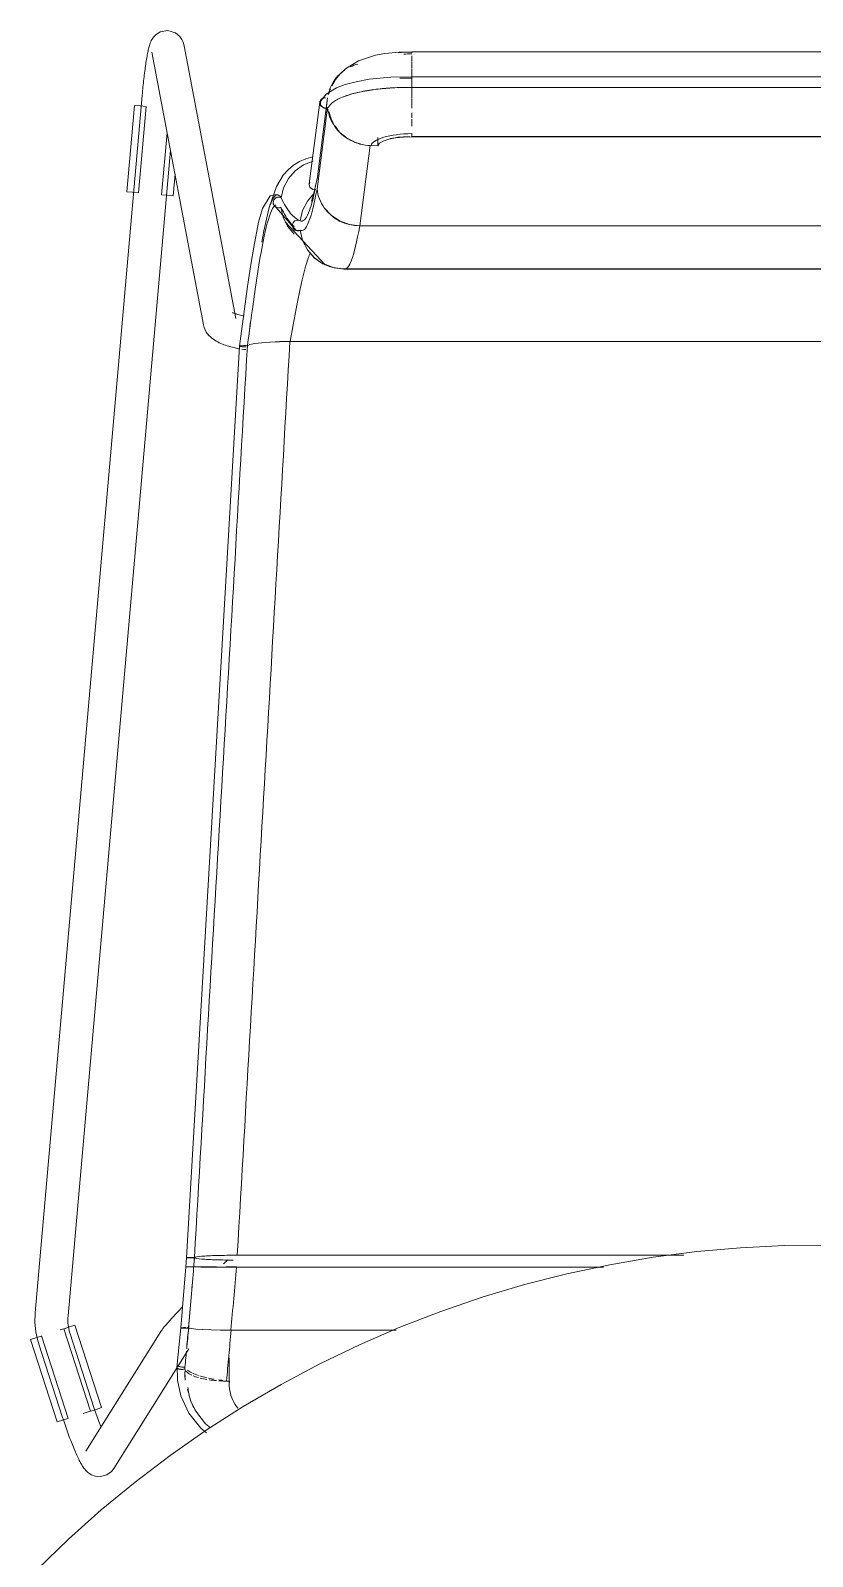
# Model space of a CAD drawing. Header units: millimetres. Extents: x 155927 to 326028, y -36033 to 97293.
# Drawn here: x 166794 to 167079, y 12592 to 13147 of the extents above; entities that cross this region are included whole.
import ezdxf

# ---------------------------------------------------------------- set-up
doc = ezdxf.new("R2010")
doc.units = ezdxf.units.MM
doc.header["$MEASUREMENT"] = 0
doc.layers.add('I-FURN', color=8, linetype='CONTINUOUS', lineweight=9)

msp = doc.modelspace()

# ---------------------------------------------------------------- linework, layer by layer
at = {"layer": 'I-FURN'}
for p, q in [((166844.16, 13147.44), (166841.4, 13146.96)), ((166846.91, 13146.61), (166844.16, 13147.44)), ((166837.46, 13142.04), (166837.35, 13141.65)), ((166837.59, 13142.44), (166837.46, 13142.04)), ((166837.73, 13142.84), (166837.59, 13142.44)), ((166837.9, 13143.27), (166837.73, 13142.84)), ((166838.11, 13143.75), (166837.9, 13143.27)), ((166838.42, 13144.31), (166838.11, 13143.75)), ((166838.89, 13145.01), (166838.42, 13144.31)), ((166839.75, 13145.92), (166838.89, 13145.01)), ((166841.4, 13146.96), (166839.75, 13145.92)), ((166846.91, 13146.61), (166848.49, 13145.28)), ((166848.49, 13145.28), (166849.24, 13144.2)), ((166849.24, 13144.2), (166849.61, 13143.4)), ((166849.61, 13143.4), (166849.83, 13142.78)), ((166849.83, 13142.78), (166849.96, 13142.27)), ((166849.96, 13142.27), (166850.05, 13141.85)), ((166868.87, 13042.56), (166850.05, 13141.85)), ((166836.27, 13136.36), (166836.18, 13135.77)), ((166836.37, 13136.93), (166836.27, 13136.36)), ((166836.46, 13137.48), (166836.37, 13136.93)), ((166836.55, 13138.01), (166836.46, 13137.48)), ((166836.65, 13138.53), (166836.55, 13138.01)), ((166836.74, 13139.02), (166836.65, 13138.53)), ((166836.84, 13139.5), (166836.74, 13139.02)), ((166836.94, 13139.96), (166836.84, 13139.5)), ((166837.03, 13140.4), (166836.94, 13139.96)), ((166837.13, 13140.83), (166837.03, 13140.4)), ((166837.24, 13141.24), (166837.13, 13140.83)), ((166837.35, 13141.65), (166837.24, 13141.24)), ((166838.26, 13139.61), (166857.08, 13040.32)), ((166908.87, 13133.52), (166913.58, 13136.39)), ((166913.58, 13136.39), (166919.73, 13138.41)), ((166919.73, 13138.41), (166923.23, 13139.06)), ((166923.23, 13139.06), (166928.44, 13139.58)), ((166928.44, 13139.58), (166932.96, 13139.66)), ((166932.96, 13139.66), (166932.96, 13139.49)), ((167227.81, 13139.66), (166932.96, 13139.66)), ((166932.96, 13139.36), (166932.96, 13139.64)), ((166932.96, 13136.42), (166932.96, 13138.17)), ((166835.56, 13131.24), (166835.48, 13130.54)), ((166835.65, 13131.93), (166835.56, 13131.24)), ((166835.74, 13132.61), (166835.65, 13131.93)), ((166835.82, 13133.27), (166835.74, 13132.61)), ((166835.91, 13133.92), (166835.82, 13133.27)), ((166836, 13134.55), (166835.91, 13133.92)), ((166836.09, 13135.17), (166836, 13134.55)), ((166836.18, 13135.77), (166836.09, 13135.17)), ((166905.22, 13129.61), (166906.89, 13131.68)), ((166906.89, 13131.68), (166908.87, 13133.52)), ((166932.96, 13133.56), (166932.96, 13136.14)), ((166932.96, 13133.41), (166932.96, 13130.38)), ((166932.96, 13130.38), (166932.96, 13133.39)), ((166834.93, 13125.43), (166834.86, 13124.68)), ((166835.01, 13126.17), (166834.93, 13125.43)), ((166835.08, 13126.92), (166835.01, 13126.17)), ((166835.16, 13127.66), (166835.08, 13126.92)), ((166835.23, 13128.39), (166835.16, 13127.66)), ((166835.31, 13129.12), (166835.23, 13128.39)), ((166835.4, 13129.83), (166835.31, 13129.12)), ((166835.48, 13130.54), (166835.4, 13129.83)), ((166901.75, 13124.24), (166905.58, 13126.54)), ((166903.89, 13127.35), (166905.22, 13129.61)), ((166905.58, 13126.54), (166908.75, 13127.73)), ((166908.75, 13127.73), (166912.79, 13128.81)), ((166915.12, 13125.27), (166911.63, 13124.46)), ((166912.79, 13128.81), (166917.51, 13129.68)), ((166920.56, 13126.1), (166915.12, 13125.27)), ((166917.51, 13129.68), (166925.4, 13130.48)), ((166926.55, 13126.58), (166920.56, 13126.1)), ((166925.4, 13130.48), (166932.96, 13130.62)), ((166932.96, 13126.66), (166926.55, 13126.58)), ((167227.81, 13130.62), (166932.96, 13130.62)), ((166932.96, 13126.67), (166932.96, 13130.62)), ((166932.96, 13130.62), (166932.96, 13130.56)), ((166932.96, 13130.56), (166932.96, 13130.36)), ((166932.96, 13130.36), (166932.96, 13130.05)), ((166932.96, 13130.05), (166932.96, 13129.66)), ((166932.96, 13129.66), (166932.96, 13129.21)), ((166932.96, 13129.21), (166932.96, 13128.72)), ((166932.96, 13128.72), (166932.96, 13128.22)), ((166932.96, 13128.22), (166932.96, 13127.75)), ((166932.96, 13127.75), (166932.96, 13127.33)), ((166932.96, 13127.33), (166932.96, 13127)), ((166932.96, 13127), (166932.96, 13126.77)), ((166932.96, 13126.77), (166932.96, 13126.67)), ((166932.96, 13126.69), (166932.96, 13122.88)), ((166932.96, 13122.88), (166932.96, 13126.69)), ((166932.96, 13126.66), (167227.81, 13126.66)), ((166834.78, 13123.77), (166795.83, 12680.44)), ((166829.21, 13088.75), (166831.97, 13120.16)), ((166831.97, 13120.16), (166834.01, 13119.98)), ((166833.44, 13088.38), (166836.2, 13119.79)), ((166834.01, 13119.98), (166836.08, 13119.8)), ((166834.8, 13123.92), (166834.78, 13123.77)), ((166834.86, 13124.68), (166834.8, 13123.92)), ((166895.65, 13091.58), (166899.51, 13121.35)), ((166898.5, 13093.22), (166902.35, 13122.91)), ((166899.86, 13121.85), (166901.75, 13124.24)), ((166901.57, 13116.95), (166902.19, 13121.72)), ((166908.8, 13123.59), (166908.29, 13123.4)), ((166911.63, 13124.46), (166908.8, 13123.59)), ((166932.96, 13119.13), (166932.96, 13122.69)), ((166898.48, 13089.67), (166902.32, 13119.37)), ((166932.96, 13115.66), (166932.96, 13117.5)), ((166932.96, 13112.67), (166932.96, 13115.14)), ((166843.87, 13110.24), (166841.89, 13087.63)), ((166920.6, 13108.51), (166920.6, 13105.5)), ((166927.07, 13108.33), (166929.92, 13108.65)), ((166929.92, 13108.65), (166932.96, 13108.76)), ((167227.81, 13108.82), (166932.96, 13108.82)), ((166932.96, 13108.76), (167227.81, 13108.76)), ((166807.79, 12679.39), (166845.08, 13103.89)), ((166914.03, 13076.29), (166917.89, 13105.57)), ((166917.89, 13105.57), (166920.6, 13105.5)), ((166920.6, 13105.5), (166921.24, 13106.36)), ((166921.24, 13106.36), (166922.59, 13107.15)), ((166922.59, 13107.15), (166924.58, 13107.82)), ((166924.58, 13107.82), (166927.07, 13108.33)), ((166889.89, 13098.36), (166887.91, 13096.68)), ((166892.09, 13099.74), (166889.89, 13098.36)), ((166893.59, 13098.51), (166890.51, 13096.34)), ((166894.46, 13100.77), (166892.09, 13099.74)), ((166897.1, 13099.92), (166893.59, 13098.51)), ((166896.96, 13101.43), (166894.46, 13100.77)), ((166846.12, 13087.26), (166846.81, 13095.16)), ((166886.18, 13094.72), (166883.67, 13090.6)), ((166887.91, 13096.68), (166886.18, 13094.72)), ((166888.03, 13093.51), (166886.28, 13090.19)), ((166890.51, 13096.34), (166888.03, 13093.51)), ((166895.89, 13092.25), (166895.7, 13091.81)), ((166897.25, 13087.71), (166898.62, 13094)), ((166831.25, 13088.57), (166829.21, 13088.75)), ((166833.32, 13088.39), (166831.25, 13088.57)), ((166844.07, 13087.44), (166842.01, 13087.62)), ((166846.12, 13087.26), (166844.07, 13087.44)), ((166878.6, 13082.61), (166881.37, 13087.25)), ((166883.67, 13090.6), (166881, 13082.98)), ((166881.37, 13087.25), (166883.56, 13087.78)), ((166883.46, 13086.5), (166883.07, 13086.19)), ((166883.08, 13086.19), (166883.47, 13086.5)), ((166883.92, 13086.7), (166883.46, 13086.5)), ((166883.47, 13086.5), (166883.92, 13086.69)), ((166883.56, 13087.78), (166884.47, 13087.49)), ((166883.92, 13086.69), (166884.41, 13086.77)), ((166884.41, 13086.77), (166883.92, 13086.7)), ((166884.41, 13086.77), (166884.91, 13086.73)), ((166884.91, 13086.73), (166884.41, 13086.77)), ((166884.91, 13086.73), (166885.38, 13086.56)), ((166885.38, 13086.56), (166884.91, 13086.73)), ((166886.28, 13090.19), (166885.38, 13086.56)), ((166897.49, 13088.18), (166894.99, 13085.3)), ((166895.7, 13091.81), (166895.64, 13091.34)), ((166895.64, 13091.34), (166895.7, 13090.88)), ((166895.7, 13090.88), (166895.89, 13090.43)), ((166895.89, 13090.43), (166896.19, 13090.05)), ((166896.19, 13090.05), (166896.57, 13089.75)), ((166896.49, 13085.27), (166897.25, 13087.71)), ((166896.57, 13089.75), (166897.02, 13089.56)), ((166897.02, 13089.56), (166897.51, 13089.48)), ((166897.51, 13089.48), (166898.01, 13089.52)), ((166877.2, 13077.62), (166878.6, 13082.61)), ((166881, 13082.98), (166879.11, 13074.46)), ((166882.58, 13085.35), (166882.5, 13084.86)), ((166882.5, 13084.86), (166882.56, 13084.37)), ((166882.51, 13084.86), (166882.58, 13085.34)), ((166882.57, 13084.37), (166882.51, 13084.86)), ((166882.56, 13084.37), (166882.75, 13083.91)), ((166882.75, 13083.92), (166882.57, 13084.37)), ((166882.58, 13085.34), (166882.78, 13085.8)), ((166882.77, 13085.8), (166882.58, 13085.35)), ((166882.7, 13084.01), (166890.83, 13074.59)), ((166882.86, 13083.73), (166882.73, 13083.95)), ((166883.04, 13083.51), (166882.75, 13083.92)), ((166882.75, 13083.91), (166883.04, 13083.51)), ((166883.07, 13086.19), (166882.77, 13085.8)), ((166882.78, 13085.8), (166883.08, 13086.19)), ((166883.42, 13083.2), (166883.04, 13083.51)), ((166883.04, 13083.51), (166883.41, 13083.19)), ((166883.41, 13083.19), (166883.86, 13082.99)), ((166883.87, 13082.99), (166883.42, 13083.2)), ((166883.86, 13082.99), (166884.36, 13082.9)), ((166884.36, 13082.9), (166883.87, 13082.99)), ((166884.86, 13082.93), (166884.36, 13082.9)), ((166884.36, 13082.9), (166884.86, 13082.92)), ((166885.33, 13083.08), (166884.86, 13082.93)), ((166884.86, 13082.92), (166885.33, 13083.08)), ((166886.12, 13079.47), (166885.33, 13083.08)), ((166885.33, 13083.08), (166886.11, 13079.46)), ((166893.23, 13081.91), (166892.34, 13078.19)), ((166894.99, 13085.3), (166893.23, 13081.91)), ((166901.11, 13082.91), (166903.6, 13080.17)), ((166875.4, 13068.6), (166877.2, 13077.62)), ((166886.11, 13079.46), (166887.75, 13076.14)), ((166887.76, 13076.14), (166886.12, 13079.47)), ((166886.82, 13077.81), (166901.42, 13062.11)), ((166887.75, 13076.14), (166890.16, 13073.3)), ((166890.16, 13073.3), (166887.76, 13076.14)), ((166889.5, 13076.44), (166889.57, 13076.93)), ((166889.56, 13076.93), (166889.5, 13076.44)), ((166889.57, 13075.95), (166889.5, 13076.44)), ((166889.5, 13076.44), (166889.56, 13075.95)), ((166889.75, 13077.39), (166889.56, 13076.93)), ((166889.56, 13075.95), (166889.75, 13075.49)), ((166889.57, 13076.93), (166889.76, 13077.39)), ((166889.76, 13075.49), (166889.57, 13075.95)), ((166890.05, 13077.8), (166889.75, 13077.39)), ((166889.75, 13075.49), (166890.05, 13075.09)), ((166889.76, 13077.39), (166890.05, 13077.79)), ((166890.05, 13075.09), (166889.76, 13075.49)), ((166890.05, 13077.79), (166890.43, 13078.11)), ((166890.43, 13078.11), (166890.05, 13077.8)), ((166890.43, 13078.11), (166890.88, 13078.31)), ((166890.88, 13078.31), (166890.43, 13078.11)), ((166890.88, 13078.31), (166891.37, 13078.39)), ((166891.37, 13078.39), (166890.88, 13078.31)), ((166891.37, 13078.39), (166891.87, 13078.35)), ((166891.87, 13078.36), (166891.37, 13078.39)), ((166891.66, 13078.48), (166892.09, 13078.3)), ((166892.34, 13078.19), (166891.87, 13078.36)), ((166891.87, 13078.35), (166892.34, 13078.19)), ((166903.6, 13080.17), (166906.71, 13078.09)), ((166906.71, 13078.09), (166910.26, 13076.77)), ((166910.26, 13076.77), (166914.03, 13076.29)), ((167246.74, 13076.29), (166914.03, 13076.29)), ((166914.03, 13076.29), (167246.74, 13076.29)), ((166879.11, 13074.46), (166878.37, 13070.39)), ((166890.43, 13074.77), (166890.05, 13075.09)), ((166890.05, 13075.09), (166890.43, 13074.77)), ((166890.88, 13074.57), (166890.43, 13074.77)), ((166890.43, 13074.77), (166890.88, 13074.57)), ((166890.53, 13074.72), (166893.41, 13074.67)), ((166891.37, 13074.49), (166890.88, 13074.57)), ((166890.88, 13074.57), (166891.37, 13074.49)), ((166891.87, 13074.53), (166891.37, 13074.49)), ((166891.37, 13074.49), (166891.87, 13074.52)), ((166892.34, 13074.69), (166891.87, 13074.53)), ((166891.87, 13074.52), (166892.34, 13074.69)), ((166892.34, 13074.69), (166893.23, 13070.97)), ((166893.23, 13070.97), (166894.99, 13067.58)), ((166894.99, 13067.58), (166893.24, 13070.97)), ((166874.36, 13062.28), (166875.4, 13068.6)), ((166897.5, 13064.71), (166894.99, 13067.58)), ((166894.99, 13067.58), (166897.49, 13064.7)), ((166897.49, 13064.7), (166900.63, 13062.53)), ((166900.63, 13062.54), (166897.5, 13064.71)), ((166873.18, 13054.26), (166874.36, 13062.28)), ((166900.32, 13062.71), (166904.78, 13060.99)), ((166904.2, 13061.17), (166900.63, 13062.54)), ((166900.63, 13062.53), (166904.2, 13061.17)), ((166901.42, 13062.11), (166903.34, 13061.41)), ((166907.99, 13060.7), (166904.2, 13061.17)), ((166904.2, 13061.17), (166907.99, 13060.7)), ((166904.78, 13060.99), (166908.53, 13060.54)), ((167252.78, 13060.7), (166907.99, 13060.7)), ((166907.99, 13060.7), (167252.78, 13060.7)), ((166908.53, 13060.54), (167213.33, 13060.54)), ((166871.82, 13044.33), (166873.18, 13054.26)), ((166867.65, 13044.79), (166867.67, 13044.77)), ((166867.67, 13044.77), (166867.74, 13044.73)), ((166867.74, 13044.73), (166867.83, 13044.68)), ((166867.83, 13044.68), (166867.98, 13044.61)), ((166867.98, 13044.61), (166868.18, 13044.52)), ((166868.18, 13044.52), (166868.41, 13044.42)), ((166868.41, 13044.42), (166868.68, 13044.32)), ((166868.68, 13044.32), (166868.98, 13044.22)), ((166868.98, 13044.22), (166869.32, 13044.11)), ((166869.32, 13044.11), (166869.68, 13044)), ((166869.68, 13044), (166870.08, 13043.89)), ((166870.08, 13043.89), (166870.5, 13043.79)), ((166870.27, 13032.48), (166871.82, 13044.33)), ((166870.5, 13043.79), (166870.95, 13043.68)), ((166870.95, 13043.68), (166871.41, 13043.58)), ((166871.41, 13043.58), (166871.91, 13043.49)), ((166857.08, 13040.32), (166857.33, 13039.34)), ((166857.33, 13039.34), (166857.7, 13038.44)), ((166857.7, 13038.44), (166858.13, 13037.65)), ((166858.13, 13037.65), (166858.62, 13036.96)), ((166858.62, 13036.96), (166859.13, 13036.37)), ((166859.13, 13036.37), (166859.65, 13035.85)), ((166870.27, 13032.48), (166850.98, 12700.57)), ((166859.65, 13035.85), (166860.18, 13035.39)), ((166860.18, 13035.39), (166860.71, 13034.99)), ((166860.71, 13034.99), (166861.25, 13034.63)), ((166861.25, 13034.63), (166861.79, 13034.31)), ((166861.79, 13034.31), (166862.32, 13034.02)), ((166862.32, 13034.02), (166862.87, 13033.75)), ((166862.87, 13033.75), (166863.44, 13033.5)), ((166863.44, 13033.5), (166864.01, 13033.26)), ((166864.01, 13033.26), (166864.59, 13033.04)), ((166864.59, 13033.04), (166865.18, 13032.84)), ((166865.18, 13032.84), (166865.78, 13032.64)), ((166865.78, 13032.64), (166866.4, 13032.46)), ((166866.4, 13032.46), (166867.03, 13032.29)), ((166867.03, 13032.29), (166867.67, 13032.12)), ((166867.67, 13032.12), (166868.33, 13031.97)), ((166868.33, 13031.97), (166869, 13031.83)), ((166869, 13031.83), (166869.68, 13031.69)), ((166869.68, 13031.69), (166870.37, 13031.57)), ((166870.34, 13032.53), (166870.27, 13032.48)), ((166870.27, 13032.48), (166870.34, 13032.53)), ((166870.27, 13032.48), (166870.33, 13032.42)), ((166870.33, 13032.42), (166870.27, 13032.48)), ((166870.33, 13032.42), (166870.52, 13032.37)), ((166870.51, 13032.37), (166870.33, 13032.42)), ((166870.53, 13032.58), (166870.34, 13032.53)), ((166870.34, 13032.53), (166870.53, 13032.58)), ((166870.8, 13032.33), (166870.51, 13032.37)), ((166870.52, 13032.37), (166870.81, 13032.33)), ((166870.83, 13032.62), (166870.53, 13032.58)), ((166870.53, 13032.58), (166870.83, 13032.62)), ((166871.18, 13032.29), (166870.8, 13032.33)), ((166870.81, 13032.33), (166871.19, 13032.29)), ((166871.22, 13032.66), (166870.83, 13032.62)), ((166870.83, 13032.62), (166871.22, 13032.66)), ((166871.08, 13031.45), (166871.79, 13031.34)), ((166871.63, 13032.27), (166871.18, 13032.29)), ((166871.19, 13032.29), (166871.64, 13032.27)), ((166871.67, 13032.68), (166871.22, 13032.66)), ((166871.22, 13032.66), (166871.67, 13032.68)), ((166872.12, 13032.26), (166871.63, 13032.27)), ((166871.64, 13032.27), (166872.13, 13032.26)), ((166872.17, 13032.69), (166871.67, 13032.68)), ((166871.67, 13032.68), (166872.16, 13032.69)), ((166871.79, 13031.34), (166872.52, 13031.25)), ((166872.62, 13032.27), (166872.12, 13032.26)), ((166872.13, 13032.26), (166872.63, 13032.27)), ((166872.16, 13032.69), (166872.66, 13032.68)), ((166872.66, 13032.68), (166872.17, 13032.69)), ((166873.13, 13032.67), (166872.66, 13032.68)), ((166872.66, 13032.68), (166873.13, 13032.67)), ((166873.13, 13032.67), (166874.04, 13033.07)), ((166874.04, 13033.07), (166873.13, 13032.67)), ((166874.04, 13033.07), (166875.77, 13033.43)), ((166875.78, 13033.43), (166874.04, 13033.07)), ((166875.78, 13033.43), (166878.24, 13033.74)), ((166878.28, 13033.74), (166875.78, 13033.43)), ((166878.27, 13033.75), (166881.33, 13033.98)), ((166881.38, 13033.98), (166878.28, 13033.74)), ((166881.33, 13033.98), (166884.85, 13034.13)), ((166884.92, 13034.14), (166881.38, 13033.98)), ((166884.91, 13034.14), (166888.61, 13034.19)), ((166888.68, 13034.19), (166884.92, 13034.14)), ((167272.08, 13034.19), (166888.68, 13034.19)), ((166888.68, 13034.19), (167272.08, 13034.19)), ((167052.72, 12704.2), (167036.79, 12702.77)), ((167068.7, 12704.99), (167052.72, 12704.2)), ((167084.7, 12705.13), (167068.7, 12704.99)), ((166850.71, 12697.21), (166850.97, 12700.57)), ((166851.04, 12700.6), (166850.98, 12700.57)), ((166850.98, 12700.57), (166851.05, 12700.54)), ((166851.23, 12700.62), (166851.04, 12700.6)), ((166851.05, 12700.54), (166851.24, 12700.51)), ((166851.52, 12700.64), (166851.23, 12700.62)), ((166851.24, 12700.51), (166851.53, 12700.49)), ((166851.91, 12700.66), (166851.52, 12700.64)), ((166851.53, 12700.49), (166851.91, 12700.47)), ((166852.36, 12700.67), (166851.91, 12700.66)), ((166851.91, 12700.47), (166852.37, 12700.46)), ((166852.85, 12700.68), (166852.36, 12700.67)), ((166852.37, 12700.46), (166852.86, 12700.46)), ((166853.34, 12700.68), (166852.85, 12700.68)), ((166852.86, 12700.46), (166853.35, 12700.46)), ((166853.81, 12700.67), (166853.34, 12700.68)), ((166853.35, 12700.46), (166853.82, 12700.47)), ((166854.7, 12700.88), (166853.81, 12700.67)), ((166853.82, 12700.47), (166854.72, 12700.26)), ((166856.45, 12701.07), (166854.7, 12700.88)), ((166854.72, 12700.26), (166856.47, 12700.07)), ((166858.95, 12701.23), (166856.45, 12701.07)), ((166856.47, 12700.07), (166858.97, 12699.9)), ((166862.08, 12701.36), (166858.95, 12701.23)), ((166858.97, 12699.9), (166862.09, 12699.78)), ((166865.65, 12701.43), (166862.08, 12701.36)), ((166862.09, 12699.78), (166865.64, 12699.7)), ((166865.94, 12699.82), (166864.47, 12698.29)), ((166865.64, 12699.7), (166867.89, 12699.68)), ((166869.43, 12701.46), (166865.65, 12701.43)), ((167032.03, 12701.46), (166869.43, 12701.46)), ((166869.43, 12701.46), (167032.03, 12701.46)), ((167005.15, 12698.02), (166989.5, 12694.7)), ((167020.92, 12700.71), (167005.15, 12698.02)), ((167036.79, 12702.77), (167020.92, 12700.71)), ((166850.7, 12697.21), (166848.88, 12675.01)), ((166850.77, 12697.21), (166850.7, 12697.21)), ((166850.7, 12697.21), (166850.77, 12697.21)), ((166850.77, 12697.21), (166850.71, 12697.21)), ((166850.71, 12697.21), (166850.77, 12697.21)), ((166851.25, 12697.2), (166850.96, 12697.2)), ((166850.96, 12697.2), (166851.25, 12697.2)), ((166851.64, 12697.22), (166851.25, 12697.21)), ((166851.64, 12697.2), (166851.25, 12697.2)), ((166851.25, 12697.2), (166851.63, 12697.2)), ((166851.26, 12697.21), (166851.64, 12697.22)), ((166851.63, 12697.2), (166852.08, 12697.2)), ((166851.64, 12697.22), (166852.09, 12697.22)), ((166852.09, 12697.22), (166851.64, 12697.22)), ((166852.09, 12697.2), (166851.64, 12697.2)), ((166852.08, 12697.2), (166852.57, 12697.2)), ((166852.09, 12697.22), (166852.58, 12697.22)), ((166852.58, 12697.22), (166852.09, 12697.22)), ((166852.58, 12697.2), (166852.09, 12697.2)), ((166852.57, 12697.2), (166853.07, 12697.2)), ((166852.58, 12697.22), (166853.08, 12697.22)), ((166853.08, 12697.22), (166852.58, 12697.22)), ((166853.07, 12697.2), (166852.58, 12697.2)), ((166853.54, 12697.2), (166853.07, 12697.2)), ((166853.07, 12697.2), (166853.54, 12697.2)), ((166853.08, 12697.22), (166853.55, 12697.22)), ((166853.55, 12697.22), (166853.08, 12697.22)), ((166854.43, 12697.19), (166853.54, 12697.2)), ((166853.54, 12697.2), (166854.43, 12697.19)), ((166856.17, 12697.17), (166854.43, 12697.19)), ((166854.43, 12697.19), (166856.18, 12697.17)), ((166856.19, 12697.24), (166854.44, 12697.23)), ((166854.45, 12697.23), (166856.2, 12697.24)), ((166858.68, 12697.16), (166856.18, 12697.17)), ((166856.18, 12697.17), (166858.68, 12697.16)), ((166858.69, 12697.26), (166856.19, 12697.24)), ((166856.2, 12697.24), (166858.7, 12697.26)), ((166861.81, 12697.15), (166858.68, 12697.16)), ((166858.68, 12697.16), (166861.81, 12697.15)), ((166861.82, 12697.26), (166858.69, 12697.26)), ((166858.7, 12697.26), (166861.82, 12697.26)), ((166861.81, 12697.15), (166865.38, 12697.15)), ((166865.38, 12697.15), (166861.82, 12697.15)), ((166865.38, 12697.27), (166869.16, 12697.27)), ((166869.16, 12697.27), (166865.38, 12697.27)), ((166869.17, 12697.15), (166865.38, 12697.15)), ((166865.38, 12697.15), (166869.17, 12697.15)), ((167002.81, 12697.15), (166869.17, 12697.15)), ((166869.17, 12697.15), (167002.81, 12697.15)), ((166989.5, 12694.7), (166974, 12690.75)), ((166958.66, 12686.19), (166943.52, 12681.02)), ((166974, 12690.75), (166958.66, 12686.19)), ((166847.23, 12680.25), (166847.64, 12680.69)), ((166847.64, 12680.69), (166848.05, 12681.13)), ((166848.05, 12681.13), (166848.47, 12681.59)), ((166848.47, 12681.59), (166848.91, 12682.05)), ((166848.91, 12682.05), (166849.35, 12682.52)), ((166943.52, 12681.02), (166928.6, 12675.24)), ((166795.76, 12679.3), (166795.72, 12678.16)), ((166795.72, 12678.16), (166795.74, 12677.02)), ((166795.74, 12677.02), (166795.8, 12675.88)), ((166795.83, 12680.44), (166795.76, 12679.3)), ((166795.8, 12675.88), (166795.9, 12674.74)), ((166806.35, 12674.71), (166808.32, 12675.35)), ((166807.72, 12678.04), (166807.74, 12678.7)), ((166807.73, 12677.38), (166807.72, 12678.04)), ((166807.77, 12676.72), (166807.73, 12677.38)), ((166807.74, 12678.7), (166807.78, 12679.36)), ((166807.83, 12676.06), (166807.77, 12676.72)), ((166807.78, 12679.36), (166807.79, 12679.39)), ((166807.92, 12675.4), (166807.83, 12676.06)), ((166808.03, 12674.75), (166807.92, 12675.4)), ((166808.32, 12675.35), (166810.27, 12675.98)), ((166819.96, 12645.97), (166810.27, 12675.98)), ((166842.55, 12675), (166842.74, 12675.23)), ((166842.74, 12675.23), (166842.94, 12675.47)), ((166842.94, 12675.47), (166843.16, 12675.72)), ((166843.16, 12675.72), (166843.39, 12675.99)), ((166843.39, 12675.99), (166843.63, 12676.27)), ((166843.63, 12676.27), (166843.89, 12676.56)), ((166843.89, 12676.56), (166844.16, 12676.87)), ((166844.16, 12676.87), (166844.45, 12677.19)), ((166844.45, 12677.19), (166844.75, 12677.53)), ((166844.75, 12677.53), (166845.07, 12677.88)), ((166845.07, 12677.88), (166845.39, 12678.24)), ((166845.39, 12678.24), (166845.74, 12678.62)), ((166845.74, 12678.62), (166846.09, 12679.01)), ((166846.09, 12679.01), (166846.46, 12679.41)), ((166846.46, 12679.41), (166846.84, 12679.83)), ((166846.84, 12679.83), (166847.23, 12680.25)), ((166849.42, 12675.08), (166849.13, 12675.06)), ((166849.13, 12675.06), (166849.42, 12675.08)), ((166849.8, 12675.1), (166849.42, 12675.08)), ((166849.42, 12675.08), (166849.8, 12675.1)), ((166850.25, 12675.11), (166849.8, 12675.1)), ((166849.8, 12675.1), (166850.26, 12675.11)), ((166850.74, 12675.11), (166850.25, 12675.11)), ((166850.26, 12675.11), (166850.75, 12675.11)), ((166851.71, 12675.1), (166851.24, 12675.11)), ((166851.24, 12675.11), (166851.72, 12675.1)), ((166928.6, 12675.24), (166913.93, 12668.88)), ((166794.12, 12670.76), (166796.07, 12671.39)), ((166803.81, 12640.75), (166794.12, 12670.76)), ((166795.9, 12674.74), (166796.05, 12673.61)), ((166796.05, 12673.61), (166796.25, 12672.49)), ((166796.07, 12671.39), (166798.04, 12672.03)), ((166796.25, 12672.49), (166796.49, 12671.37)), ((166796.49, 12671.37), (166796.78, 12670.26)), ((166796.78, 12670.26), (166797.1, 12669.17)), ((166807.85, 12642.06), (166798.16, 12672.07)), ((166804.97, 12674.26), (166806.13, 12674.64)), ((166806.23, 12674.67), (166815.92, 12644.66)), ((166808.17, 12674.1), (166808.03, 12674.75)), ((166808.34, 12673.46), (166808.17, 12674.1)), ((166808.53, 12672.83), (166808.34, 12673.46)), ((166817.24, 12646.02), (166808.53, 12672.83)), ((166841.63, 12673.74), (166814.32, 12630.16)), ((166841.63, 12673.74), (166841.84, 12674.07)), ((166841.84, 12674.07), (166842.03, 12674.32)), ((166842.03, 12674.32), (166842.2, 12674.55)), ((166842.2, 12674.55), (166842.37, 12674.77)), ((166842.37, 12674.77), (166842.55, 12675)), ((166848.88, 12675.01), (166847.45, 12660.52)), ((166848.94, 12675.03), (166848.88, 12675.01)), ((166848.88, 12675.01), (166848.94, 12675.03)), ((166848.95, 12674.98), (166848.88, 12675.01)), ((166848.88, 12675.01), (166848.94, 12674.98)), ((166849.13, 12675.06), (166848.94, 12675.03)), ((166848.94, 12675.03), (166849.13, 12675.06)), ((166848.94, 12674.98), (166849.13, 12674.96)), ((166849.13, 12674.96), (166849.43, 12674.94)), ((166849.43, 12674.94), (166849.14, 12674.96)), ((166849.43, 12674.94), (166849.81, 12674.92)), ((166849.82, 12674.92), (166849.43, 12674.94)), ((166849.81, 12674.92), (166850.27, 12674.91)), ((166850.27, 12674.91), (166849.82, 12674.92)), ((166850.27, 12674.91), (166850.76, 12674.9)), ((166850.76, 12674.9), (166850.27, 12674.91)), ((166850.76, 12674.9), (166851.25, 12674.91)), ((166851.26, 12674.91), (166850.76, 12674.9)), ((166851.25, 12674.91), (166851.73, 12674.92)), ((166851.73, 12674.92), (166851.26, 12674.91)), ((166852.61, 12674.72), (166851.73, 12674.92)), ((166851.73, 12674.92), (166852.62, 12674.72)), ((166854.33, 12674.55), (166852.62, 12674.72)), ((166852.62, 12674.72), (166854.35, 12674.54)), ((166856.79, 12674.39), (166854.35, 12674.54)), ((166854.35, 12674.54), (166856.83, 12674.39)), ((166859.86, 12674.28), (166856.83, 12674.39)), ((166856.83, 12674.39), (166859.93, 12674.28)), ((166863.37, 12674.21), (166859.93, 12674.28)), ((166859.93, 12674.28), (166863.37, 12674.21)), ((166863.46, 12674.2), (166867.23, 12674.18)), ((166867.1, 12674.18), (166863.46, 12674.2)), ((166867.23, 12674.18), (166927.34, 12674.18)), ((166927.34, 12674.18), (166867.23, 12674.18)), ((166797.1, 12669.17), (166797.12, 12669.12)), ((166797.12, 12669.12), (166805.83, 12642.31)), ((166847.76, 12660.92), (166851.8, 12667.37)), ((166866.52, 12664.14), (166866.52, 12654.38)), ((166913.93, 12668.88), (166899.51, 12661.93)), ((166824.49, 12623.79), (166847.52, 12660.55)), ((166847.66, 12655.95), (166847.58, 12661.41)), ((166899.51, 12661.93), (166885.39, 12654.41)), ((166848.88, 12650.3), (166847.66, 12655.95)), ((166866.57, 12655.63), (166865.53, 12655.63)), ((166885.39, 12654.41), (166871.58, 12646.33)), ((166851.78, 12643.99), (166848.88, 12650.3)), ((166854.35, 12644.7), (166852.44, 12648.38)), ((166807.73, 12642.02), (166805.76, 12641.38)), ((166805.98, 12641.85), (166805.83, 12642.31)), ((166806.22, 12641.11), (166805.98, 12641.85)), ((166813.34, 12643.83), (166815.82, 12644.63)), ((166818.01, 12645.34), (166816.04, 12644.7)), ((166817.35, 12645.69), (166817.24, 12646.02)), ((166817.58, 12645), (166817.35, 12645.69)), ((166817.81, 12644.31), (166817.58, 12645)), ((166818.04, 12643.62), (166817.81, 12644.31)), ((166819.96, 12645.97), (166818.01, 12645.34)), ((166818.28, 12642.94), (166818.04, 12643.62)), ((166818.51, 12642.27), (166818.28, 12642.94)), ((166818.75, 12641.6), (166818.51, 12642.27)), ((166856.12, 12638.46), (166851.78, 12643.99)), ((166857.85, 12640.12), (166854.35, 12644.7)), ((166871.58, 12646.33), (166858.1, 12637.71)), ((166805.76, 12641.38), (166803.81, 12640.75)), ((166806.47, 12640.38), (166806.22, 12641.11)), ((166806.72, 12639.64), (166806.47, 12640.38)), ((166806.97, 12638.92), (166806.72, 12639.64)), ((166807.22, 12638.19), (166806.97, 12638.92)), ((166807.48, 12637.48), (166807.22, 12638.19)), ((166807.73, 12636.77), (166807.48, 12637.48)), ((166807.99, 12636.07), (166807.73, 12636.77)), ((166818.98, 12640.95), (166818.75, 12641.6)), ((166819.22, 12640.3), (166818.98, 12640.95)), ((166819.45, 12639.66), (166819.22, 12640.3)), ((166819.69, 12639.04), (166819.45, 12639.66)), ((166858.1, 12637.71), (166844.98, 12628.56)), ((166858.17, 12636.82), (166856.12, 12638.46)), ((166859.64, 12638.62), (166857.85, 12640.12)), ((166808.24, 12635.38), (166807.99, 12636.07)), ((166808.5, 12634.71), (166808.24, 12635.38)), ((166808.75, 12634.04), (166808.5, 12634.71)), ((166809, 12633.39), (166808.75, 12634.04)), ((166809.26, 12632.75), (166809, 12633.39)), ((166809.51, 12632.12), (166809.26, 12632.75)), ((166809.75, 12631.51), (166809.51, 12632.12)), ((166810, 12630.92), (166809.75, 12631.51)), ((166810.25, 12630.34), (166810, 12630.92)), ((166810.49, 12629.77), (166810.25, 12630.34)), ((166810.73, 12629.23), (166810.49, 12629.77)), ((166810.97, 12628.7), (166810.73, 12629.23)), ((166811.2, 12628.19), (166810.97, 12628.7)), ((166811.44, 12627.7), (166811.2, 12628.19)), ((166811.67, 12627.23), (166811.44, 12627.7)), ((166811.9, 12626.77), (166811.67, 12627.23)), ((166812.12, 12626.33), (166811.9, 12626.77)), ((166812.35, 12625.91), (166812.12, 12626.33)), ((166812.58, 12625.5), (166812.35, 12625.91)), ((166812.82, 12625.1), (166812.58, 12625.5)), ((166813.06, 12624.7), (166812.82, 12625.1)), ((166844.98, 12628.56), (166832.24, 12618.88)), ((166813.32, 12624.32), (166813.06, 12624.7)), ((166813.6, 12623.93), (166813.32, 12624.32)), ((166813.91, 12623.52), (166813.6, 12623.93)), ((166814.28, 12623.1), (166813.91, 12623.52)), ((166814.74, 12622.63), (166814.28, 12623.1)), ((166815.37, 12622.11), (166814.74, 12622.63)), ((166816.28, 12621.55), (166815.37, 12622.11)), ((166817.66, 12621.03), (166816.28, 12621.55)), ((166819.64, 12620.85), (166817.66, 12621.03)), ((166821.86, 12621.44), (166819.64, 12620.85)), ((166823.6, 12622.66), (166821.86, 12621.44)), ((166823.6, 12622.66), (166824.49, 12623.79)), ((166832.24, 12618.88), (166819.89, 12608.71)), ((166819.89, 12608.71), (166807.96, 12598.05)), ((166807.96, 12598.05), (166796.47, 12586.92))]:
    msp.add_line(p, q, dxfattribs=at)
for centre, major_axis, ratio, start_param, end_param in [((166932.96, 13135.38), (-12.4, 0), 0.287441, 4.712389, 4.950404), ((166932.96, 13123.91), (0, -15.75), 0.000004, 5.8107, 5.99294), ((166897.6, 13091.35), (-1.96, 0), 0.955139, 5.775592, 8.064923), ((166914.16, 13091.36), (-15.78, 0), 0.955139, 0.112537, 0.354036), ((166914.16, 13091.36), (-15.78, 0), 0.955139, 0.354206, 0.595753), ((166914.16, 13091.36), (-15.78, 0), 0.955139, 0.595876, 1.562553)]:
    msp.add_ellipse(centre, major_axis=major_axis, ratio=ratio, start_param=start_param, end_param=end_param, dxfattribs=at)
for points in [[(166927.99, 13139.35), (166929.57, 13139.5), (166931.24, 13139.58), (166932.96, 13139.57)], [(166913.35, 13135.22), (166912.4, 13134.96), (166911.46, 13134.61), (166910.57, 13134.18)], [(166902.53, 13119.36), (166902.88, 13120.09), (166904.19, 13121.5), (166907.89, 13123.39), (166912.96, 13124.92), (166917.05, 13125.66), (166919.22, 13125.95)], [(166902.81, 13124.33), (166902.96, 13124.98), (166903.16, 13125.63), (166903.4, 13126.26)], [(166928.69, 13130.08), (166930.11, 13130.11), (166931.53, 13130.12), (166932.96, 13130.09)], [(166902.06, 13119.22), (166901.98, 13119.2), (166901.81, 13119.18), (166901.65, 13119.18), (166901.56, 13119.19)], [(166902.32, 13119.37), (166902.47, 13118.13), (166903.05, 13115.75), (166904.82, 13112.41), (166907.35, 13109.58), (166910.49, 13107.39), (166914.09, 13105.97), (166916.59, 13105.61), (166917.89, 13105.57)], [(166904.31, 13113.86), (166903.61, 13115.12), (166903.21, 13116.48), (166902.87, 13117.87)], [(166918.14, 13105.58), (166918.39, 13106.7), (166921.77, 13108.86), (166929.17, 13109.83), (166932.96, 13109.89)], [(166932.12, 13108.81), (166929.34, 13108.76), (166926.2, 13108.48), (166924.58, 13107.87)], [(166898.48, 13089.67), (166897.46, 13084.17), (166895.41, 13076.11), (166893.36, 13074.14), (166892.34, 13074.69)], [(166907.99, 13060.7), (166908.17, 13060.6), (166908.35, 13060.55), (166908.53, 13060.54)], [(166874.31, 13041.84), (166873.92, 13038.8), (166873.54, 13035.74), (166873.15, 13032.68)], [(166853.81, 12700.67), (166857.03, 12756.07), (166863.47, 12866.83), (166869.91, 12977.43), (166873.13, 13032.67)], [(166879.02, 12867.95), (166882.21, 12923.41), (166885.41, 12978.83), (166888.61, 13034.19)], [(166869.43, 12701.46), (166872.63, 12756.99), (166875.82, 12812.52), (166879.02, 12867.95)], [(166853.82, 12700.47), (166853.23, 12700.45), (166851.72, 12700.45), (166850.98, 12700.53), (166850.97, 12700.57)], [(166853.81, 12700.67), (166853.77, 12700.09), (166853.68, 12698.93), (166853.59, 12697.78), (166853.54, 12697.2)], [(166853.82, 12700.47), (166853.78, 12699.93), (166853.69, 12698.84), (166853.6, 12697.76), (166853.55, 12697.22)], [(166851.73, 12674.92), (166852.03, 12678.62), (166852.64, 12686.05), (166853.24, 12693.48), (166853.54, 12697.2)], [(166868.14, 12685.65), (166868.48, 12689.48), (166868.82, 12693.31), (166869.17, 12697.15)], [(166852.92, 12689.66), (166852.96, 12690.07), (166852.99, 12690.48), (166853.02, 12690.89)], [(166851.72, 12675.1), (166852.02, 12678.75), (166852.32, 12682.4), (166852.62, 12686.05)], [(166867.1, 12674.18), (166867.45, 12678), (166867.79, 12681.82), (166868.14, 12685.65)], [(166851.71, 12675.1), (166851.48, 12672.73), (166851.24, 12670.36), (166851.01, 12668.02)], [(166851.73, 12674.92), (166851.49, 12672.39), (166851.25, 12669.87), (166851.01, 12667.38)], [(166867.23, 12674.18), (166866.92, 12671.04), (166866.33, 12664.79), (166865.79, 12658.65), (166865.53, 12655.63)], [(166850.92, 12666.51), (166850.71, 12664.31), (166850.5, 12662.12), (166850.29, 12659.96)], [(166847.64, 12661.26), (166847.68, 12661.22), (166847.8, 12661.13), (166848.1, 12660.99), (166848.48, 12660.88), (166848.94, 12660.78), (166849.43, 12660.72), (166849.93, 12660.68), (166850.24, 12660.69), (166850.39, 12660.69)], [(166852.84, 12657.79), (166852.14, 12658.12), (166851, 12658.82), (166850.44, 12659.57), (166850.29, 12659.96)], [(166850.33, 12659.13), (166850.34, 12658.48), (166850.38, 12657.83), (166850.44, 12657.18)], [(166850.47, 12655.96), (166850.38, 12656.78), (166850.37, 12657.6), (166850.38, 12658.43)], [(166851.3, 12659.61), (166851.71, 12659.28), (166852.23, 12658.96), (166852.87, 12658.65)], [(166853.12, 12658.53), (166853.75, 12658.24), (166854.5, 12657.96), (166855.32, 12657.7)], [(166855.27, 12656.91), (166854.54, 12657.12), (166853.9, 12657.35), (166853.31, 12657.59)], [(166855.74, 12657.54), (166856.55, 12657.29), (166857.42, 12657.06), (166858.34, 12656.85)], [(166858.32, 12656.23), (166857.48, 12656.37), (166856.67, 12656.54), (166855.94, 12656.72)], [(166859, 12656.69), (166859.65, 12656.55), (166860.31, 12656.41), (166860.99, 12656.29)], [(166861.81, 12655.79), (166860.91, 12655.87), (166860.02, 12655.97), (166859.17, 12656.09)], [(166862.69, 12656.04), (166863.16, 12655.98), (166863.64, 12655.92), (166864.12, 12655.87)], [(166865.53, 12655.63), (166864.57, 12655.63), (166863.64, 12655.67), (166862.73, 12655.72)], [(166866.52, 12654.11), (166866.51, 12654.61), (166866.53, 12655.12), (166866.57, 12655.63)], [(166851.26, 12652.71), (166851.46, 12651.99), (166851.69, 12651.27), (166851.96, 12650.56)]]:
    msp.add_open_spline(points, degree=3, dxfattribs=at)
for points, knots in [([(166908.6, 13133.04), (166908.21, 13132.77), (166906.83, 13131.73), (166904.83, 13129.56), (166903.22, 13126.72), (166902.75, 13124.78), (166902.59, 13124.01)], [0.434972, 0.434972, 0.434972, 0.434972, 0.5, 0.6666667, 0.8333333, 0.9407177, 0.9407177, 0.9407177, 0.9407177]), ([(166920.01, 13126.05), (166921.94, 13126.29), (166926.24, 13126.67), (166930.61, 13126.74), (166932.96, 13126.69)], [-0.3133172, -0.3133172, -0.3133172, -0.3133172, -0.1666667, 0, 0, 0, 0]), ([(166901.47, 13122.96), (166901.33, 13122.96), (166901.1, 13122.94), (166900.81, 13122.87), (166900.55, 13122.78), (166900.23, 13122.59), (166899.91, 13122.3), (166899.68, 13121.95), (166899.54, 13121.6), (166899.49, 13121.29), (166899.49, 13121.01), (166899.52, 13120.75), (166899.6, 13120.5), (166899.71, 13120.24), (166899.9, 13119.93), (166900.22, 13119.61), (166900.62, 13119.37), (166900.98, 13119.26), (166901.35, 13119.18), (166901.79, 13119.19), (166902.15, 13119.3), (166902.32, 13119.37)], [0.1111111, 0.1111111, 0.1111111, 0.1111111, 0.1666667, 0.1944444, 0.2222222, 0.2777778, 0.3333333, 0.3888889, 0.4444444, 0.4791667, 0.5138889, 0.5486111, 0.5833333, 0.6180556, 0.6527778, 0.7222222, 0.7916667, 0.8263889, 0.8611111, 0.9305556, 1, 1, 1, 1]), ([(166901.07, 13119.28), (166900.96, 13119.32), (166900.72, 13119.42), (166900.31, 13119.7), (166899.86, 13120.24), (166899.6, 13121.11), (166899.83, 13121.9), (166900.23, 13122.41), (166900.61, 13122.7), (166901.07, 13122.89), (166901.4, 13122.93), (166901.56, 13122.94)], [-0.8125, -0.8125, -0.8125, -0.8125, -0.765625, -0.71875, -0.625, -0.5, -0.375, -0.3125, -0.25, -0.1875, -0.125, -0.125, -0.125, -0.125]), ([(166914.36, 13106.12), (166913.12, 13106.45), (166909.6, 13107.87), (166906.19, 13110.44), (166905.04, 13112.72), (166904.98, 13112.84)], [-0.8333333, -0.8333333, -0.8333333, -0.8333333, -0.6666667, -0.3333333, -0.3156804, -0.3156804, -0.3156804, -0.3156804]), ([(166885.38, 13086.56), (166884.36, 13088.12), (166883.08, 13087.89), (166881.79, 13084.86), (166881.53, 13084.14)], [0, 0, 0, 0, 0.25, 0.3133981, 0.3133981, 0.3133981, 0.3133981]), ([(166891.66, 13078.48), (166890.73, 13078.95), (166888.63, 13080.73), (166886.54, 13084.16), (166885.38, 13086.56)], [0.0974621, 0.0974621, 0.0974621, 0.0974621, 0.5, 1, 1, 1, 1]), ([(166897.79, 13089.58), (166897, 13085.86), (166895.18, 13079.38), (166893.36, 13077.65), (166892.34, 13078.19)], [0.1122148, 0.1122148, 0.1122148, 0.1122148, 0.5, 1, 1, 1, 1]), ([(166883.5, 13083.96), (166883.09, 13083.76), (166881.67, 13082.17), (166879.23, 13073.87), (166876.18, 13055.43), (166874.15, 13040.22), (166873.13, 13032.67)], [0.1500588, 0.1500588, 0.1500588, 0.1500588, 0.25, 0.5, 0.75, 1, 1, 1, 1]), ([(166890.21, 13075.95), (166889.75, 13076.34), (166888.13, 13078.01), (166886.5, 13080.67), (166885.33, 13083.08)], [0.303693, 0.303693, 0.303693, 0.303693, 0.5, 1, 1, 1, 1]), ([(166908.53, 13060.54), (166909.36, 13060.54), (166911.19, 13062.93), (166913.02, 13070.57), (166914.03, 13076.29)], [0.0892846, 0.0892846, 0.0892846, 0.0892846, 0.5, 1, 1, 1, 1]), ([(166888.68, 13034.19), (166889.66, 13039.58), (166891.6, 13050.36), (166894.04, 13061.08), (166895.5, 13065.32), (166895.98, 13066.47)], [0, 0, 0, 0, 0.25, 0.5, 0.625, 0.625, 0.625, 0.625]), ([(166850.97, 12700.57), (166850.98, 12700.59), (166851.11, 12700.61), (166851.51, 12700.65), (166851.89, 12700.66), (166852.35, 12700.67), (166852.84, 12700.68), (166853.35, 12700.68), (166853.66, 12700.67), (166853.81, 12700.67)], [-0.498493, -0.498493, -0.498493, -0.498493, -0.375, -0.3125, -0.25, -0.1875, -0.125, -0.0625, 0, 0, 0, 0]), ([(166853.81, 12700.67), (166854.09, 12700.81), (166855.48, 12701.02), (166858.84, 12701.24), (166862, 12701.37), (166865.61, 12701.44), (166868.16, 12701.46), (166869.43, 12701.46)], [-1, -1, -1, -1, -0.666667, -0.5, -0.333333, -0.166667, 0, 0, 0, 0]), ([(166867.89, 12699.68), (166865.87, 12699.69), (166862.64, 12699.75), (166858.85, 12699.9), (166855.5, 12700.12), (166854.11, 12700.32), (166853.82, 12700.47)], [-0.9335619, -0.9335619, -0.9335619, -0.9335619, -0.6666667, -0.5, -0.3333333, 0, 0, 0, 0]), ([(166850.29, 12659.96), (166850.15, 12659.94), (166849.86, 12659.91), (166849.44, 12659.89), (166849.07, 12659.9), (166848.77, 12659.93), (166848.5, 12659.96), (166848.25, 12660.01), (166848.03, 12660.07), (166847.83, 12660.14), (166847.64, 12660.24), (166847.54, 12660.32), (166847.5, 12660.37)], [0, 0, 0, 0, 0.0555556, 0.1111111, 0.1666667, 0.1944444, 0.2222222, 0.2777778, 0.3055556, 0.3333333, 0.3888889, 0.4444444, 0.4444444, 0.4444444, 0.4444444]), ([(166854.36, 12644.72), (166853.85, 12645.54), (166852.26, 12648.26), (166851.67, 12651.25), (166851.38, 12653.35)], [-0.4024189, -0.4024189, -0.4024189, -0.4024189, -0.3333333, -0.1789981, -0.1789981, -0.1789981, -0.1789981]), ([(166869.68, 12645.73), (166868.92, 12646.64), (166866.99, 12649.64), (166866.36, 12653.24), (166866.57, 12655.63)], [0.5, 0.5, 0.5, 0.5, 0.6666667, 1, 1, 1, 1])]:
    msp.add_open_spline(points, degree=3, knots=knots, dxfattribs=at)

doc.saveas('drawing.dxf')
